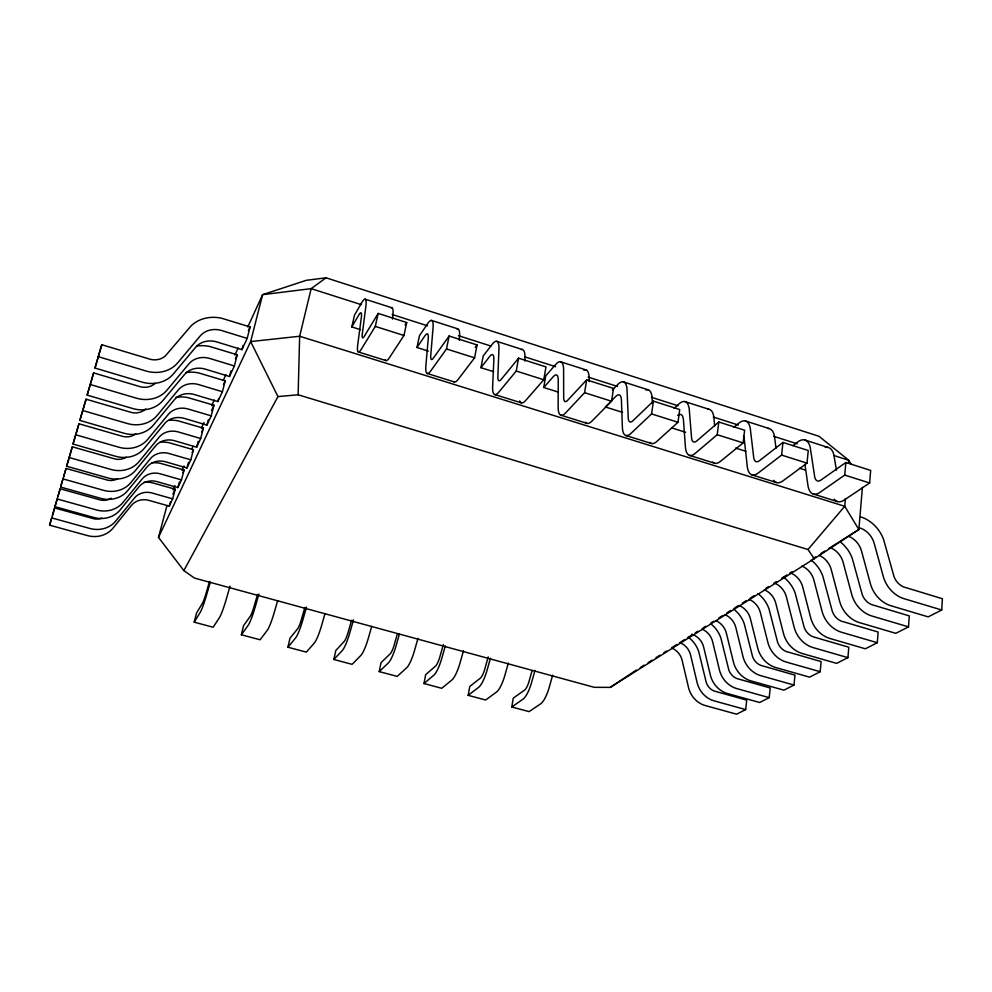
<?xml version="1.0" encoding="UTF-8"?>
<svg xmlns="http://www.w3.org/2000/svg" width="992" height="992" viewBox="0 0 992 992"><rect width="100%" height="100%" fill="white"/><g stroke="black" fill="none" stroke-linecap="round" stroke-linejoin="round"><path stroke-width="1.49" d="M862.408 487.394L858.861 529.517L814.271 558.756L807.996 549.518L298.133 394.779L299.646 336.251L311.166 288.647L326.021 277.81L818.983 436.282L848.792 460.288L851.111 464.306M524.917 361.051L524.979 356.178A35.142 7.998 -72.6 0 0 521.47 349.544M848.842 536.362A18.811 15.24 54.6 0 1 861.515 551.031L870.443 583.842A26.796 21.477 56.1 0 0 890.952 605.752L928.177 616.875L941.706 610.006L942.4 598.734L903.625 586.942A14.744 11.755 56 0 1 894.065 576.736L883.55 539.4A31.459 25.358 54.5 0 0 863.325 517.824L860.907 516.944M459.333 340.33L459.631 335.308A35.476 6.708 -72.7 0 0 456.94 328.873M818.921 555.247A18.228 14.942 54.9 0 1 831.197 569.482L839.666 601.388A25.978 21.068 56.4 0 0 859.543 622.641L895.801 633.318L908.511 626.87L909.28 615.896L871.509 604.562A14.285 11.532 56.3 0 1 862.259 594.679L852.264 558.372A30.479 24.862 54.8 0 0 840.112 541.768M790.773 573.016A17.695 14.644 55.2 0 1 802.664 586.842L810.737 617.892A25.209 20.658 56.8 0 0 829.994 638.513L865.346 648.793L877.312 642.717L878.131 632.04L841.328 621.141A13.863 11.309 56.6 0 1 832.362 611.543L822.852 576.216A29.562 24.378 55.1 0 0 811.096 560.083M834.284 499.212A30.045 12.735 -71.2 0 0 844.378 499.943L869.637 482.98L870.678 470.419L845.854 462.495L820.384 480.463A16.38 6.708 -71.3 0 1 814.767 477.239L810.191 447.256A33.678 13.33 -71.6 0 0 798.833 441.204L792.868 445.656M764.237 589.756A17.174 14.372 55.6 0 1 775.781 603.198L783.469 633.442A24.478 20.262 57.1 0 0 802.156 653.48L836.64 663.375L847.924 657.646L848.805 647.23L812.907 636.74A13.454 11.098 57 0 1 804.202 627.415L795.138 593.03A28.694 23.907 55.4 0 0 783.754 577.344M804.946 464.343L807.91 485.125A30.157 12.35 -71.3 0 0 820.012 492.317L844.725 475.094L845.854 462.495M845.407 498.616L844.725 506.28L807.996 549.518M848.532 463.351L848.792 460.288L834.074 455.588M739.189 605.566A16.69 14.086 55.9 0 1 750.386 618.636L757.739 648.111A23.783 19.89 57.5 0 0 775.88 667.591L809.546 677.152L820.198 671.733L821.116 661.577L786.098 651.459A13.07 10.887 57.3 0 1 777.641 642.394L768.998 608.89A27.875 23.448 55.7 0 0 757.962 593.625M715.505 620.521A16.232 13.826 56.2 0 1 726.392 633.243L733.41 661.986A23.138 19.518 57.8 0 0 751.056 680.934L783.916 690.172L793.997 685.05L794.964 675.13L760.765 665.372A12.71 10.676 57.7 0 1 752.556 656.555L744.285 623.881A27.106 23.002 56.1 0 0 733.572 609.026M773.723 480.277A30.33 11.755 -71.5 0 0 783.097 480.76L807.004 463.14L808.257 450.517L782.948 442.444L758.892 461.119A16.542 6.175 -71.6 0 1 753.771 458.019L750.25 428.122A33.988 12.251 -71.8 0 0 739.871 422.356L733.82 427.329M691.684 634.21A15.81 13.566 56.6 0 1 703.65 647.069L710.371 675.118A22.518 19.158 58.2 0 0 727.545 693.569L759.649 702.497L769.197 697.649L770.201 687.964L736.796 678.528A12.363 10.478 58 0 1 728.81 669.947L720.886 638.067A26.375 22.568 56.4 0 0 710.483 623.596M743.454 435.934A20.584 7.415 -71.8 0 1 744.322 439.444L747.224 466.104A30.442 11.358 -71.6 0 0 758.26 472.986L781.609 455.092L782.948 442.444M671.795 648.111A15.401 13.318 56.9 0 1 682.087 660.188L688.535 687.568A21.936 18.798 58.6 0 0 705.25 705.548L736.634 714.19L745.699 709.59L746.716 700.129L714.066 691.002A12.04 10.292 58.4 0 1 706.304 682.632L698.703 651.521A25.68 22.146 56.8 0 0 688.597 637.41M392.485 319.027L393.006 314.03A35.811 5.357 -72.9 0 0 391.158 307.818M712.764 462.012A30.616 10.738 -71.7 0 0 720.638 461.218L743.132 442.916L744.62 430.23L718.803 422.009L696.223 441.39A16.69 5.605 -71.8 0 1 691.61 438.439L689.192 408.617A34.298 11.123 -72.1 0 0 679.83 403.161L674.138 408.307M677.685 415.375A20.77 6.733 -72.1 0 1 683.451 420.124L685.385 446.722A30.727 10.329 -71.8 0 0 695.318 453.294L717.228 434.707L718.803 422.009M649.785 442.333A30.913 9.684 -71.9 0 0 656.977 441.304L677.995 422.282L679.718 409.547L653.393 401.152L632.35 421.29A16.852 5.022 -72 0 1 628.258 418.488L626.981 388.752A34.621 9.957 -72.2 0 0 618.673 383.606L612.349 390.005M622.567 412.387L605.38 406.956L615.573 396.614A20.968 6.026 -72.2 0 1 621.438 400.446L622.368 426.969A31.025 9.25 -72 0 0 631.16 433.219L651.57 413.912L653.393 401.152M585.578 422.27A31.211 8.581 -72.2 0 0 592.063 420.992L611.543 401.227L613.515 388.442L586.656 379.886L567.213 400.78A17.013 4.414 -72.3 0 1 563.679 398.152L563.592 368.503A34.943 8.742 -72.4 0 0 556.388 363.692L545.761 375.807L543.74 387.5L558.322 392.1M543.74 387.5L553.164 376.799A21.167 5.295 -72.4 0 1 558.248 380.395L558.136 406.832A31.335 8.122 -72.3 0 0 565.738 412.759L584.598 392.696L586.656 379.886M552.643 675.192L549.37 686.886A20.745 6.076 -75.1 0 1 540.566 703.898L529.071 711.611L511.785 706.998L513.248 698.17L524.867 689.886A11.296 3.187 -75.1 0 0 528.86 682.025L532.109 670.518M520.676 402.479A31.508 7.428 -72.4 0 0 525.872 400.284L543.752 379.762L545.972 366.916L518.58 358.174L500.799 379.886A17.186 3.782 -72.5 0 1 497.835 377.406L498.988 347.87A35.278 7.49 -72.6 0 0 492.925 343.393L483.191 355.942L480.946 367.685L493.582 371.678M508.338 663.078L505.027 674.845A20.882 5.58 -75 0 1 496.484 692.056L485.683 700.017L468.162 695.342L469.737 686.489L480.636 677.945A11.371 2.914 -74.9 0 0 484.518 669.984L488.213 656.94M480.946 367.685L489.577 356.599A21.365 4.538 -72.6 0 1 493.842 359.96L492.652 386.322A31.632 6.956 -72.5 0 0 499.026 391.877L516.249 371.045L518.58 358.174M463.462 650.814L460.114 662.656A21.018 5.059 -74.8 0 1 451.819 680.053L441.725 688.287L423.981 683.55L425.667 674.659L435.835 665.843A11.445 2.641 -74.8 0 0 439.592 657.795L443.325 644.664M453.828 381.61A31.831 6.237 -72.6 0 0 458.354 379.155L474.573 357.839L477.065 344.943L449.103 336.028L433.07 358.558A17.36 3.125 -72.7 0 1 430.689 356.264L433.132 326.839A35.613 6.175 -72.8 0 0 428.259 322.722L419.455 335.718L416.987 347.498L428.42 351.106M417.979 638.377L414.594 650.293A21.154 4.538 -74.7 0 1 406.571 667.901L397.197 676.395L379.217 671.596L381.015 662.681L390.439 653.579A11.52 2.344 -74.6 0 0 394.072 645.445L397.42 633.714M416.987 347.498L424.787 336.015A21.564 3.732 -72.8 0 1 428.209 339.128L425.903 365.391A31.955 5.741 -72.7 0 0 430.974 370.586L446.499 348.948L449.103 336.028M371.702 626.398L368.466 637.769A21.291 3.993 -74.6 0 1 360.728 655.588L352.086 664.342L333.87 659.482L335.792 650.541L344.435 641.154A11.594 2.046 -74.5 0 0 347.944 632.921L351.577 620.248M385.318 359.712A32.141 4.985 -72.8 0 0 389.484 357.604L403.955 335.482L406.72 322.524L378.175 313.422L363.965 336.821A17.534 2.43 -72.9 0 1 362.216 334.701L365.986 305.4A35.96 4.811 -73 0 0 362.353 301.642L354.504 315.096L351.813 326.926L360.542 329.691M351.813 326.926L358.757 315.047A21.774 2.914 -73 0 1 361.286 317.899L357.814 344.05A32.277 4.476 -72.9 0 0 361.547 348.862L375.298 326.405L378.175 313.422M324.992 613.639L321.718 625.072A21.44 3.435 -74.4 0 1 314.253 643.101L306.379 652.141L287.928 647.218L289.962 638.24L297.811 628.568A11.681 1.748 -74.4 0 0 301.184 620.223L304.854 607.476M277.636 600.693L274.325 612.213A21.576 2.864 -74.3 0 1 267.17 630.453L260.078 639.778L241.378 634.781L243.524 625.778L250.567 615.809A11.755 1.426 -74.2 0 0 253.803 607.364L257.511 594.543M230.057 586.136L226.288 599.168A21.725 2.282 -74.1 0 1 219.43 617.632L213.144 627.242L194.209 622.182L196.478 613.143L202.678 602.863A11.83 1.104 -74.1 0 0 205.778 594.332L209.523 581.411M241.949 349.668L247.169 338.421L250.108 326.951L221.526 318.209A34.819 30.454 24.6 0 0 191.233 325.711L165.528 355.744A16.641 14.558 20.9 0 1 150.883 359.464L101.792 344.72L94.972 368.032L141.992 382.081A30.206 26.499 20.5 0 0 173.352 373.947L195.548 347.386A20.795 18.253 24.3 0 1 216.901 341.967L241.949 349.668L243.04 345.414M155.285 383.259A16.07 14.161 20 0 1 141.1 386.954L93.645 372.905L87.16 395.114L132.618 408.506A29.177 25.804 19.7 0 0 162.986 400.446L184.537 374.517A20.1 17.794 23.6 0 1 205.245 369.136L229.499 376.489L230.925 370.958M229.499 376.489L234.372 365.974L237.249 354.801L209.585 346.456A33.641 29.673 23.9 0 0 196.676 346.047M185.901 372.546A32.525 28.929 23.1 0 1 198.425 372.88L225.234 380.854L222.406 391.728L198.611 384.574A19.704 17.521 23.1 0 0 178.287 389.93L157.096 415.499A28.594 25.395 19.2 0 1 127.286 423.51L82.72 410.49L79.856 420.397L123.851 433.194A28.222 25.135 18.8 0 0 153.301 425.208L174.245 399.888A19.443 17.348 22.8 0 1 194.333 394.543L217.843 401.574L218.538 398.871M126.269 457.163A14.57 13.107 17.3 0 1 115.432 459.098L72.304 446.809L66.625 466.228L107.967 477.97A26.486 23.882 16.9 0 0 135.718 470.158L155.546 445.966A18.265 16.504 21.1 0 1 174.505 440.721L196.652 447.181L198.189 441.328M196.652 447.181L200.682 438.514L203.385 428.16L178.138 420.844A30.529 27.516 21.5 0 0 169.26 420.298M175.807 397.358A31.496 28.21 22.3 0 1 187.959 397.618L213.962 405.257L211.209 415.859L188.12 409.014A19.071 17.087 22.3 0 0 168.38 414.321L147.783 439.295A27.677 24.75 18.3 0 1 118.879 447.231L75.702 434.769L73.024 444.044L115.655 456.295A27.33 24.49 17.9 0 0 144.224 448.396L164.598 423.646A18.836 16.914 22 0 1 184.103 418.351L206.919 425.084L208.283 419.839M181.462 479.892L160.295 473.829A17.422 15.884 19.7 0 0 142.141 478.987L123.132 502.324A25.246 22.965 15.3 0 1 96.608 509.987L57.164 498.976L54.944 506.676L93.942 517.514A24.961 22.754 14.9 0 0 120.168 509.9L138.992 486.762A17.224 15.736 19.3 0 1 156.947 481.628L177.878 487.605L181.462 479.892L184.066 470.034L160.208 463.276A28.756 26.238 19.7 0 0 151.813 462.83M160.27 442.196A29.611 26.858 20.6 0 1 168.913 442.692L193.44 449.723L190.786 459.817L169.012 453.505A17.943 16.269 20.6 0 0 150.362 458.726L130.857 482.583A26.003 23.535 16.4 0 1 103.577 490.333L62.967 478.888L60.611 487.072L100.738 498.331A25.693 23.3 16 0 0 127.708 490.618L147.027 466.972A17.732 16.12 20.2 0 1 165.466 461.776L186.992 467.988L188.492 462.272M143.815 482.298A27.95 25.631 18.7 0 1 151.999 482.707L175.212 489.205L172.658 498.84L152.061 492.999A16.926 15.525 18.7 0 0 134.391 498.096L115.853 520.936A24.54 22.419 14.3 0 1 90.049 528.5L51.696 517.911L49.6 525.177L87.519 535.606A24.254 22.221 13.8 0 0 113.051 528.091L131.403 505.449A16.74 15.376 18.3 0 1 148.899 500.377L169.272 506.131L170.364 502.039M177.878 487.605L179.354 482.013M814.271 558.756L610.254 687.394L594.22 687.32L194.42 578.063L183.867 570.598L158.497 537.416L166.966 505.548M534.986 670.369L531.7 682.087A20.795 5.878 -75.1 0 1 522.995 699.186L511.785 706.998M445.334 645.854L441.973 657.733A21.068 4.848 -74.8 0 1 433.802 675.217L423.981 683.55M490.457 658.192L487.134 669.984A20.931 5.369 -74.9 0 1 478.69 687.282L468.162 695.342M399.429 633.987L396.217 645.308A21.204 4.315 -74.6 0 1 388.306 662.991L379.217 671.596M306.54 607.054L302.833 619.95A21.489 3.212 -74.4 0 1 295.492 638.067L287.928 647.218M353.499 619.888L349.841 632.71A21.353 3.77 -74.5 0 1 342.215 650.616L333.87 659.482M52.514 515.319L54.634 507.954L94.166 518.853A13.33 12.177 14.3 0 0 101.866 518.122M57.92 496.583L60.177 488.783L100.837 500.104A13.714 12.474 15.3 0 0 111.067 498.195M63.662 476.718L66.055 468.435L107.905 480.227A14.124 12.784 16.4 0 0 117.292 478.962M70.184 454.15L72.304 446.809M76.248 433.157L78.951 423.77L123.43 436.604A15.029 13.442 18.3 0 0 135.73 433.876M83.154 409.225L86.056 399.193L131.973 412.61A15.537 13.801 19.2 0 0 145.712 408.94M93.645 372.905L87.16 395.114M101.792 344.72L94.972 368.032M258.937 594.034L255.192 607.017A21.638 2.629 -74.2 0 1 248.149 625.344L241.378 634.781M210.267 582.279L206.894 593.898A21.787 2.046 -74.1 0 1 200.161 612.448L194.209 622.182M79.856 420.397L86.056 399.193M73.024 444.044L78.951 423.77M60.611 487.072L66.055 468.435M66.625 466.228L69.75 455.613M49.6 525.177L54.634 507.954M54.944 506.676L60.177 488.783M173.03 489.924L174.952 485.708M182.044 470.258L183.979 466.042M191.716 449.178L193.006 446.375M201.388 428.11L203.968 422.493M211.693 405.641L214.272 400.012M223.299 380.345L225.878 374.728M234.906 355.062L238.13 348.043M247.789 326.963L262.62 294.661L306.292 280.314L326.021 277.81M172.943 494.128L175.212 489.205M182.863 472.626L184.066 470.034M192.163 452.476L193.44 449.723M201.649 431.929L203.385 428.16M211.507 410.589L213.962 405.257M223.51 384.574L225.234 380.854M235.414 358.794L237.249 354.801M248.36 330.745L250.108 326.951M169.272 506.131L172.658 498.84M186.992 467.988L190.786 459.817M206.919 425.084L211.209 415.859M217.843 401.574L222.406 391.728M158.497 537.416L250.654 341.583L262.62 294.661L311.166 288.647L361.249 304.643M183.867 570.598L277.946 396.589L250.654 341.583L299.646 336.251L844.725 506.28L858.861 529.517L828.766 548.526M405.12 324.992L406.72 322.524M475.267 347.324L477.065 344.943M610.254 687.394L636.356 670.071M640.286 667.591L644.217 665.111M648.136 662.631L652.066 660.151M655.997 657.671L659.916 655.191M663.846 652.711L666.463 651.05M671.696 647.751L676.941 644.44M679.557 642.779L684.79 639.48M687.406 637.819L692.639 634.52M695.256 632.859L697.872 631.21M703.117 627.899L705.734 626.25M710.966 622.939L713.583 621.29M718.816 617.979L722.746 615.499M726.677 613.019L730.596 610.539M734.526 608.059L738.457 605.579M742.376 603.099L746.306 600.619M750.225 598.139L754.156 595.659M765.936 588.219L768.552 586.57M773.785 583.259L776.414 581.597M781.646 578.299L786.879 574.988M789.496 573.339L792.112 571.677M813.056 558.459L815.672 556.797M820.905 553.499L824.836 551.019M277.946 396.589L298.133 394.779M745.699 709.59L714.017 700.836A22.171 18.947 58.4 0 1 697.14 682.67L690.581 655.03A15.562 13.417 56.8 0 0 680.165 642.816M769.197 697.649L736.796 688.597A22.766 19.294 58 0 1 719.436 669.947L712.603 641.626A15.971 13.665 56.4 0 0 701.902 629.102M793.997 685.05L760.827 675.688A23.399 19.666 57.7 0 1 742.971 656.53L735.828 627.502A16.418 13.925 56.1 0 0 724.817 614.631M69.13 457.523L110.992 469.464A26.809 24.13 17.3 0 0 139.054 461.615L159.104 437.212A18.488 16.666 21.5 0 1 178.275 431.942L200.682 438.514M820.198 671.733L786.21 662.036A24.056 20.038 57.3 0 1 767.845 642.345L760.368 612.572A16.889 14.198 55.7 0 0 749.034 599.354M847.924 657.646L813.093 647.602A24.763 20.423 57 0 1 794.183 627.328L786.346 596.762A17.385 14.483 55.4 0 0 774.665 583.172M877.312 642.717L841.6 632.276A25.507 20.82 56.6 0 1 822.095 611.407L813.874 580.022A17.906 14.768 55.1 0 0 801.834 566.035M90.222 384.512L136.288 398.152A29.574 26.077 20 0 0 167.053 390.067L188.852 363.89A20.373 17.968 23.9 0 1 209.808 358.484L234.372 365.974M908.511 626.87L871.869 616.007A26.3 21.229 56.3 0 1 851.744 594.506L843.101 562.241A18.464 15.054 54.8 0 0 830.664 547.832M98.258 356.661L145.923 370.971A30.64 26.784 20.9 0 0 177.704 362.824L200.161 336.003A21.092 18.451 24.6 0 1 221.799 330.572L247.169 338.421M941.706 610.006L904.084 598.697A27.144 21.65 56 0 1 883.302 576.513L874.188 543.331A19.059 15.364 54.5 0 0 859.704 527.88M358.36 351.962L386.062 360.604M427.205 373.463L454.361 381.945M494.698 394.531L521.333 402.851M560.889 415.202L587.004 423.361M625.791 435.476L651.409 443.474M689.465 455.365L714.587 463.202M751.924 474.87L776.587 482.571M813.229 494.016L837.422 501.568M375.298 326.405L403.955 335.482M446.499 348.948L474.573 357.839M516.249 371.045L543.752 379.762M584.598 392.696L611.543 401.227M651.57 413.912L677.995 422.282M717.228 434.707L743.132 442.916M781.609 455.092L807.004 463.14M844.725 475.094L869.637 482.98M671.534 427.837L685.596 432.276M735.618 448.062L745.897 451.31M799.589 468.249L805.355 470.072M365.031 299.162L391.753 307.706M431.446 320.416L457.647 328.811M496.595 341.285L522.3 349.519M560.517 361.758L585.751 369.83M623.249 381.846L648.012 389.769M684.827 401.562L709.144 409.349M745.277 420.918L769.147 428.556M804.636 439.927L828.072 447.429M392.175 314.514L427.527 325.798M458.465 335.68L490.866 346.022M524.743 356.835L555.681 366.705M588.082 377.059L617.545 386.458M651.422 397.271L677.933 405.74M713.285 417.024L738.321 425.022M773.673 436.306L797.246 443.833M836.43 470.158L833.863 454.82A33.554 13.752 -71.5 0 0 825.232 447.417M776.017 448.161L774.368 435.81A33.864 12.685 -71.8 0 0 767.87 428.432M714.686 425.816L713.756 416.466A34.174 11.582 -72 0 0 707.966 409.25M652.426 403.124L652.004 396.738A34.484 10.428 -72.2 0 0 645.792 389.98M589.236 381.536L589.099 376.65A34.807 9.238 -72.4 0 0 583.755 370.128M520.13 401.822A31.508 7.428 -72.4 0 1 519.672 400.892"/></g></svg>
